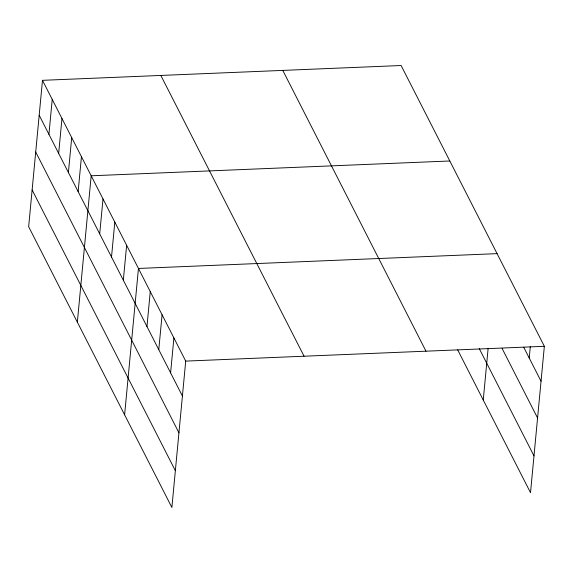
<?xml version="1.0" encoding="UTF-8"?>
<svg xmlns="http://www.w3.org/2000/svg" width="573" height="573" viewBox="0 0 573 573"><rect width="100%" height="100%" fill="white"/><g stroke="black" fill="none" stroke-linecap="round" stroke-linejoin="round"><path stroke-width="0.86" d="M42.488 80.327L28.65 226.7L171.879 507.485L185.716 361.105L42.488 80.327L401.121 65.515L544.35 346.3L530.512 492.673L457.648 349.824M48.927 134.34L52.229 99.423M58.668 153.428L61.963 118.511M68.402 172.523L71.704 137.606M78.143 191.618L81.445 156.701M77.348 322.169L91.186 175.789L449.819 160.984M99.702 233.877L102.997 198.96M111.513 257.041L114.815 222.123M123.331 280.204L126.633 245.287M124.613 414.823L138.451 268.451L497.085 253.638M146.967 326.531L150.262 291.614M158.778 349.695L162.08 314.778M170.596 372.858L173.898 337.941M483.247 400.018L488.139 348.255M529.23 358.046L530.304 346.701M185.716 361.105L544.35 346.3M523.722 347.238L541.048 381.21M502.127 348.499L537.574 417.996M479.243 348.563L533.993 455.893M282.776 70.407L425.997 351.185M160.834 75.443L304.062 356.22M39.186 115.245L182.415 396.022M35.712 152.024L178.934 432.801M32.124 189.921L175.352 470.698"/></g></svg>
